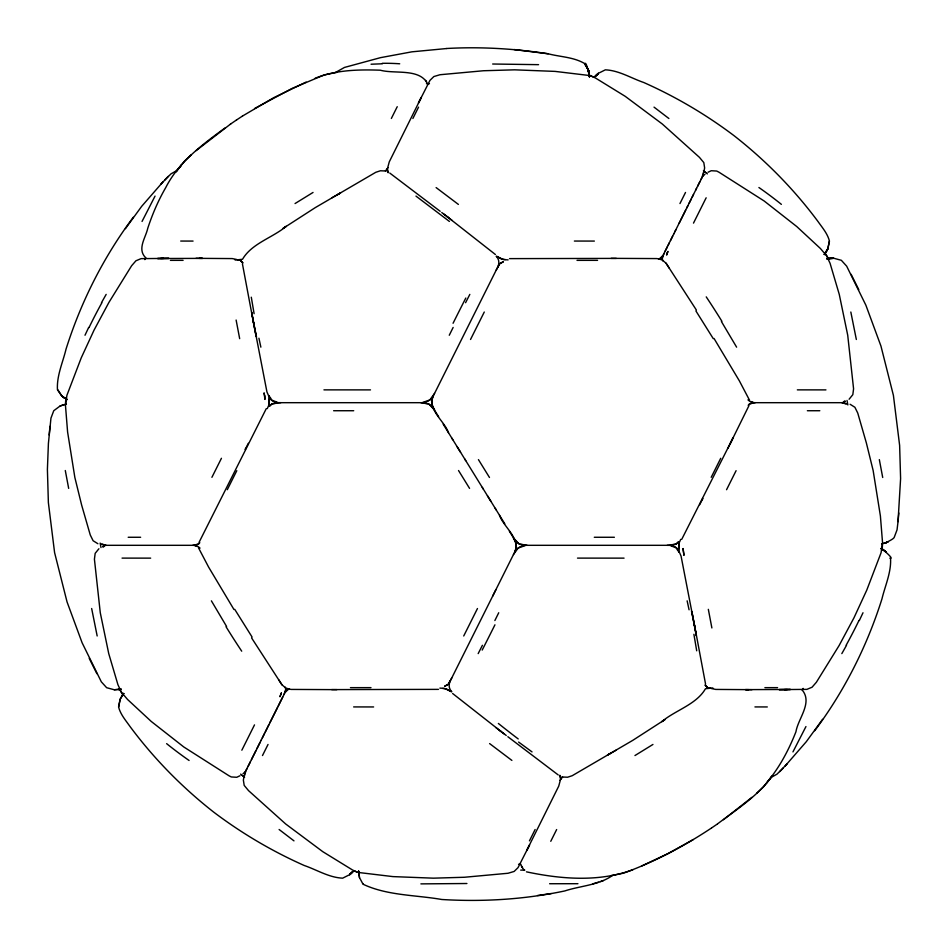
<?xml version="1.0" encoding="UTF-8"?>
<svg xmlns="http://www.w3.org/2000/svg" width="948" height="948" viewBox="0 0 948 948"><rect width="100%" height="100%" fill="white"/><g stroke="black" fill="none" stroke-linecap="round" stroke-linejoin="round"><path stroke-width="1.42" d="M358.794 873.262L358.664 871.176L359.493 877.599L363.037 884.223C387.341 895.706 415.757 894.936 441.827 899.498C483.018 901.986 524.434 899.474 564.842 890.93C580.354 885.823 598.496 885.254 612.183 875.691M65.412 404.571L65.779 399.499M882.221 548.501L882.588 543.429M358.664 871.176L359.482 877.647M64.286 404.559L60.127 405.981L53.752 410.721L50.955 418.151L48.407 443.439L47.4 469.426L48.372 502.582L54.593 552.625L67.047 601.933L82.109 642.768L101.318 681.813L106.65 687.703L114.293 689.765L121.06 689.184L114.329 689.753M883.785 543.429L887.826 542.019C877.836 545.906 893.514 539.933 894.248 537.279L897.045 529.849L898.029 521.649L900.6 478.574L899.628 445.418L893.407 395.375L880.953 346.067L865.891 305.232L846.683 266.187L841.35 260.297L833.707 258.235L826.94 258.816L833.671 258.247M49.178 435.002L49.971 426.351M898.029 521.649L898.822 512.998M268.983 404.725L269.279 396.572M679.017 543.275L678.721 551.428M584.845 64.144L588.53 70.342L589.36 76.67L588.518 70.365L584.975 63.753C573.943 57.01 560.386 56.999 548.145 53.775C514.539 48.644 480.518 46.582 446.555 48.502M352.798 871.71L349.717 874.625L342.655 878.168C328.956 877.552 316.916 869.837 304.225 865.488C272.206 851.257 241.918 833.422 213.952 812.317C182.289 787.551 153.896 758.673 129.935 726.393C125.598 720.231 120.503 714.46 118.583 706.995L120.147 699.245L123.69 693.45M118.654 706.947L120.147 699.245L122.091 695.631M598.283 73.387L595.107 76.492L598.283 73.375L605.345 69.832C619.044 70.448 631.084 78.163 643.775 82.512C675.794 96.743 706.082 114.578 734.048 135.683C765.711 160.449 794.104 189.327 818.065 221.607C822.402 227.769 827.497 233.54 829.417 241.005L827.853 248.755L824.31 254.55M829.417 241.005L827.853 248.755L824.393 254.467L825.495 252.82M388.443 172.607L387.412 168.791L389.261 161.883L421.315 97.419L418.459 102.977L419.822 100.275M559.557 775.393L560.588 779.209L558.739 786.117L526.685 850.581L529.541 845.024L528.178 847.725M243.944 777.111L243.363 780.05L244.193 785.394L248.554 790.644L285.692 823.99L322.782 851.671L353.367 870.501L358.083 872.433L392.91 876.604L433.402 878.168L464.496 877.255L508.045 873.262L514.148 871.449L518.011 867.657L528.036 847.974M704.056 170.889L704.637 167.95L703.807 162.606L699.446 157.356L662.308 124.01L625.218 96.329L594.633 77.499L589.917 75.567L555.09 71.396L514.598 69.832L483.504 70.745L439.955 74.738L433.852 76.551L429.989 80.343L419.964 100.026M244.655 775.405L245.876 770.783L252.393 757.748M703.345 172.595L702.124 177.217L695.607 190.252M584.975 63.753L584.75 64.428M432.726 397.082L431.636 400.826L431.956 404.938L434.563 409.844M363.179 883.773L363.226 883.619M515.025 551.428C520.132 537.729 503.542 526.993 499.478 515.226M244.537 774.125L245.413 772.039M702.587 175.961L703.463 173.875M142.046 221.441L155.045 196.094M805.954 726.559L792.955 751.906M267.277 408.624L268.924 404.938L269.374 397.082M680.723 539.376L679.076 543.062L678.626 550.918M85 335.248L88.674 327.451M859.326 620.549L863 612.752M199.044 542.375L266.258 408.671M748.956 405.626L727.874 448.38M730.233 443.628L733.029 437.893L681.742 539.329M391.358 118.453L397.236 106.697M241.847 750.2L254.502 724.876M706.153 197.8L693.498 223.124M556.642 829.547L550.764 841.303M412.878 118.5L418.554 107.136M535.122 829.5L529.446 840.864M211.914 477.318L221.441 458.287M736.086 470.682L726.559 489.713M227.283 489.713L236.799 470.682M720.717 458.287L711.201 477.318M449.269 335.248L453.132 327.451M494.868 620.549L498.731 612.752M264.528 733.468L262.335 737.852M267.739 727.045L268.794 724.936M277.539 707.457L272.123 718.276M282.705 697.112L278.368 705.774M262.489 755.544L268.035 744.453M470.528 339.479L484.274 312.022M477.472 608.521L463.726 635.978M685.511 192.456L679.965 203.547M670.461 240.543L672.653 236.171M679.206 223.064L680.261 220.955M684.575 212.316L680.593 220.292M667.451 246.563L663.209 255.071L659.701 259.029M689.054 203.37L693.498 194.482M144.866 259.622L145.885 257.583M245.793 448.321L245.188 449.53L248.317 443.297M247.108 768.307L244.916 772.478A11.412 5.996 58.3 0 1 243.032 773.627M250.414 761.706L248.163 766.185M251.469 759.585L254.502 753.518M265.369 731.785L267.407 727.709M284.044 694.446L285.704 689.611L285.36 687.193M252.524 757.476L261.245 740.033M260.984 740.566L271.839 718.857M256.908 748.707L260.096 742.331M269.836 722.85L284.791 692.929L288.299 688.971M254.739 753.044L255.83 750.875M692.17 197.125L696.531 188.415M699.837 181.815L697.586 186.294M673.744 233.978L682.359 216.748M682.631 216.215L685.665 210.148M686.755 207.968L687.904 205.669M492.616 596.245L495.911 589.656M663.956 253.554L662.297 258.389L662.64 260.807M665.022 251.433L673.945 233.587M668.269 244.94L669.371 242.735M674.81 231.857L675.877 229.724M684.883 211.7L691.282 198.914M700.892 179.693L703.084 175.522A11.412 5.996 58.3 0 1 704.968 174.373M702.207 499.679L702.812 498.47L699.683 504.703M802.115 690.417L803.134 688.378M465.587 302.696L469.829 294.39M478.171 653.61L482.414 645.304M497.7 267.372L499.572 263.876L503.364 261.648M450.3 680.628L448.428 684.124L444.636 686.352M496.266 270.002L499.821 263.556L503.341 261.814M451.734 677.998L448.179 684.444L444.659 686.186M101.483 302.696L106.164 294.39M841.836 653.61L846.517 645.304M386.594 169.941L387.981 167.618M560.019 780.382L561.406 778.059M122.505 695.18L123.678 693.474L122.185 695.524M123.655 693.486L122.387 695.311M125.409 228.681L141.714 206.285L162.985 181.862M785.015 766.138L806.286 741.715L822.591 719.319M133.277 217.282C103.557 257.015 80.959 301.831 66.04 349.113C62.817 362.527 56.584 375.787 57.461 389.794L61.727 395.909L65.282 398.456M814.723 730.718C844.443 690.985 867.041 646.169 881.96 598.887C885.183 585.461 891.428 572.213 890.539 558.206C895.09 558.941 872.042 540.763 886.096 552.056L883.074 549.662M434.528 393.456L429.871 399.926L422.038 402.687L280.098 402.687L272.337 403.658L269.066 406.147M513.472 554.544L518.129 548.074L525.962 545.313L667.902 545.313L675.663 544.342L678.934 541.853M176.684 170.913L184.564 161.053L191.318 154.714M771.317 777.087L763.436 786.947L756.682 793.286M768.875 780.086C780.465 765.605 789.174 748.991 795.941 731.761C798.121 718.572 812.353 703.333 802.731 690.677M766.553 782.989L772.075 776.068C757.95 796 736.75 809.331 717.553 823.871M285.395 691.732L289.081 688.805M662.605 256.268L658.919 259.195M270.038 405.969L271.614 404.049L276.84 403.137M677.962 542.031L676.386 543.951L671.16 544.863M176.506 170.77L170.984 173.863L160.757 184.232M771.494 777.23L777.016 774.137L787.243 763.768M164.597 180.132L168.234 176.375M783.404 767.868L779.766 771.625M385.398 170.83L387.376 168.791M702.61 176.245L704.174 174.645M243.826 773.355L245.39 771.755M560.624 779.209L562.602 777.17M199.815 542.683L198.156 544.342L193.167 545.313L105.441 545.313L103.131 547.15M748.185 405.317L749.844 403.658L754.833 402.687L842.559 402.687L844.869 400.85M349.717 874.613L352.739 871.769L349.812 874.459M595.285 76.207L598.259 73.411M98.9 548.762L95.179 553.336L94.421 559.19L100.275 612.752L108.736 653.61L117.931 684.705L121.486 692.336L127.553 699.47L151.23 721.44L183.829 747L229.025 775.796L231.3 776.957L236.751 777.277L239.986 775.748M849.1 399.238L852.821 394.664L853.579 388.81L847.725 335.248L839.264 294.39L830.069 263.295L826.514 255.664L820.447 248.53L796.77 226.56L764.171 201L718.975 172.204L716.7 171.043L711.249 170.723L708.014 172.252M196.141 150.625L230.743 123.915M751.859 797.375L723.466 819.688M224.949 128.016C202.279 144.617 178.817 161.918 165.746 187.586C158.28 200.443 152.391 214.177 147.758 228.29C145.779 237.545 137.116 248.72 145.269 257.323M230.447 124.129L236.609 119.922M711.593 827.948L717.257 824.085M335.77 72.321L344.456 67.438L380.48 57.662L411.87 51.832L446.567 48.538M236.407 120.052L242.522 116.035M711.391 828.078C684.101 846.185 654.914 861.673 624.14 872.93M242.439 116.083L273.569 97.763L306.121 82.085M295.053 203.547L313.041 192.456M652.947 744.453L634.959 755.544M235.128 260.048L242.51 259.278C251.753 243.387 272.443 237.841 286.225 226.323L283.037 228.421L315.269 207.624L375.799 172.287L380.432 170.77L386.014 171.019M712.872 687.952L705.49 688.722C696.294 704.648 675.474 710.099 661.775 721.677L664.963 719.579L632.731 740.376L572.201 775.713L567.568 777.23L561.986 776.981M254.585 108.522L292.126 88.413L323.861 75.07M693.296 839.561L668.044 853.591L641.879 865.915M337.097 194.885L340.557 192.93L331.907 197.8M610.903 753.115L607.443 755.07L616.093 750.2M315.115 78.257C335.663 69.962 358.498 69.417 380.349 70.211C394.463 74.134 419.146 68.209 427.216 83.163M632.885 869.743C598.982 882.244 561.169 879.211 526.46 871.84M60.127 405.981L66.431 404.038M887.873 542.019L881.569 543.962M600.428 881.557L603.461 880.585M829.275 258.46L827.023 258.792L828.931 258.555M118.583 689.587L120.894 689.232L118.796 689.516M593.081 883.761L595.356 883.086M596.209 882.837L598.472 882.161M194.85 544.981L198.677 543.951M749.323 404.049L753.15 403.019M829.038 258.531L826.976 258.804M118.879 689.492L121.024 689.196M325.081 74.726L336.919 72.344M622.919 873.274L611.081 875.656M537.528 895.505L551.238 893.549M577.936 883.702L549.615 883.737M371.059 64.227L382.399 63.777M466.914 883.512L420.888 883.88M492.664 64.014L538.559 64.665M163.601 258.413L157.546 258.531L202.576 258.377L196.046 258.306M784.399 689.587L790.454 689.469L745.424 689.623L751.954 689.694M509.526 258.626L616.319 258.401M438.474 689.374L331.681 689.599M180.701 241.053L193.06 241.076M160.662 258.472L168.72 258.389M787.338 689.528L779.28 689.611M767.299 706.947L754.94 706.924M170.415 260.356L183.106 260.344M797.339 389.865L825.945 389.889M150.661 558.135L122.055 558.111M777.585 687.644L764.894 687.655M574.381 241.053L594.36 241.076M168.898 258.389L141.11 258.626L135.943 260.771L131.618 265.748L108.925 302.4L94.018 330.2L81.22 357.906L66.917 395.292L65.459 405.317L67.604 432.051L74.856 477.484L81.658 505.142L90.261 534.968L93.105 540.727L97.905 543.737M577.012 260.356L597.548 260.344M323.943 389.865L370.49 389.889M624.057 558.135L577.51 558.111M370.988 687.644L350.452 687.655M779.102 689.611L806.89 689.374L812.057 687.229L816.382 682.252L839.075 645.6L853.982 617.8L866.78 590.094L881.083 552.708L882.541 542.683L880.396 515.949L873.144 470.516L866.342 442.858L857.739 413.032L854.895 407.273L850.095 404.263M373.619 706.947L353.64 706.924M807.364 410.733L819.807 410.733M140.636 537.267L128.193 537.267M426.458 83.732L429.444 83.732M333.625 410.733L353.711 410.733M614.375 537.267L594.289 537.267M518.556 864.268L520.831 864.268M520.689 870.122L524.813 870.122M199.317 258.354L232.272 258.579L236.644 259.479M748.683 689.646L715.728 689.421L711.356 688.521M611.164 258.354L657.011 258.579L662.024 259.835L666.065 263.212L696.377 310.043M336.836 689.646L290.989 689.421L285.976 688.165L281.935 684.788L251.623 637.957M280.762 402.687L276.899 402.592A11.412 9.705 -31.5 0 1 269.102 395.636M667.238 545.313L671.101 545.408A11.412 9.705 -31.5 0 1 678.898 552.364M755.236 402.687L752.807 402.592A11.423 6.02 58.3 0 1 747.96 399.878M192.764 545.313L195.193 545.408A11.423 6.02 58.3 0 1 200.04 548.122M237.735 260.048L240.318 260.167L242.925 262.952M710.265 687.952L707.682 687.833L705.075 685.049M508.14 259.882L503.72 259.645L496.302 256.268M439.86 688.118L444.28 688.355L451.698 691.732M65.128 398.397L61.75 395.92L57.923 389.865M514.077 49.545L548.145 53.775M422.903 403.007L428.152 403.658L431.707 406.147L434.196 409.595M525.097 544.993L519.848 544.342L516.293 541.853L513.804 538.405M505.32 259.539L501.433 259.029L496.965 256.387M442.68 688.461L446.567 688.971L451.035 691.613M889.911 558.111L890.077 558.135M420.924 402.687L428.923 404.049L434.338 409.82L438.604 416.729M527.076 545.313L519.077 543.951L513.662 538.18L509.396 531.271M842.642 402.924L846.149 403.658M101.851 544.342L105.358 545.076M882.718 549.544L886.072 552.056M841.871 402.687L846.552 404.049M101.448 543.951L106.129 545.313M64.997 398.361L61.928 395.944M670.829 545.775L676.659 548.074L677.713 550.658M277.172 402.225L271.341 399.926L270.287 397.342M591.054 75.935L594.384 77.487M353.616 870.513L356.946 872.065M751.468 401.585L753.743 402.687M194.257 545.313L196.532 546.415M415.971 196.094L449.411 221.441M532.029 751.906L518.603 742.059M436.116 187.586L458.394 204.413M511.884 760.415L489.606 743.587M654.025 107.136L668.885 118.5M293.975 840.864L279.115 829.5M389.794 173.069L440.156 211.286M558.206 774.931L507.844 736.715M446.946 216.499L495.401 254.514M452.599 693.486L501.054 731.5M704.068 171.339L707.398 173.875M61.75 395.92L64.926 398.338M240.602 774.125L243.932 776.661M703.392 170.83L705.715 172.595M441.744 212.506L452.125 220.457M506.256 735.494L495.875 727.543M242.285 775.405L244.608 777.17M443.557 213.881L448.57 217.732M499.43 730.268L504.443 734.119M240.721 260.937L242.688 262.691M705.312 685.309L707.279 687.063M520.784 864.837L524.161 870.371M666.065 263.212L669.252 268.166M695.903 310.932L713.275 338.661M252.097 637.068L234.725 609.339M278.748 679.835L281.935 684.788M478.432 459.614L489.476 477.484M448.523 432.774C444.458 421.007 427.868 410.271 432.975 396.572L497.712 267.099A11.412 9.705 -31.7 0 0 496.432 256.481M451.793 438.083L460.562 452.267M464.674 458.903L483.326 489.097M487.438 495.733L496.207 509.917M469.568 488.386L458.524 470.516M443.19 424.159L452.812 439.718M457.055 446.579L465.729 460.61M482.271 487.391L490.946 501.421M495.188 508.282L504.81 523.841M721.404 321.514L736.608 347.158M714.034 338.472L739.369 380.871L749.607 400.364M233.966 609.528L208.631 567.129L198.393 547.636M226.596 626.486L211.392 600.842M825.684 254.052L828.173 258.14M119.827 689.86L122.316 693.948M425.711 80.379L426.493 81.848M521.507 866.152L522.289 867.621M513.437 538.156L516.044 543.062L516.364 547.174L515.274 550.918L450.288 680.901A11.412 9.705 -31.7 0 0 451.568 691.519M851.091 274.304L858.781 289.626M89.219 658.374L96.909 673.696M268.794 396.181L266.945 391.962L251.67 313.018L252.002 314.89M679.206 551.819L681.055 556.038L696.33 634.982L694.374 624.625L694.754 626.557M560.138 775.405L560.825 778.059M387.175 169.941L387.862 172.595M589.229 74.525L589.336 76.8L588.376 70.839L588.992 75.058M850.83 312.022L856.34 339.479M97.17 635.978L91.66 608.521M687.134 600.842L689.077 609.801M258.923 338.199L260.866 347.158M879.329 459.614L882.707 477.484M68.671 488.386L65.294 470.516M708.334 609.339L711.877 627.955M239.666 338.661L236.123 320.045M253.246 321.443L253.626 323.375L242.415 263.805M693.995 622.528L691.922 611.78M254.005 325.472L256.079 336.22M847.002 400.435L847.856 404.938M589.265 74.264L588.518 70.353L584.952 63.812C586.35 59.155 592.358 88.757 588.507 70.425L588.957 74.11M705.585 684.195L695.998 633.11M100.144 543.062L100.998 547.565M693.9 634.307L696.709 650.802M254.1 313.693L251.291 297.198M588.447 70.602L589.016 74.963M588.495 70.436L588.945 74.157M589.206 74.714L589.336 76.788M358.782 873.392L358.664 871.212L358.771 873.464M285.656 688.39A11.412 6.008 58.2 0 1 285.443 691.436M102.716 546.593A11.412 5.996 58.3 0 1 104.588 545.408M241.704 651.169A551.428 363.404 58.3 0 1 226.074 626.806M691.495 611.176A536.592 224.463 63.8 0 1 696.27 635.835M494.939 624.815A541.829 80.509 -66.2 0 1 482.2 650.067M518.212 738.93A534.66 212.542 51.9 0 1 498.375 723.466M858.995 620.43A542.232 490.471 -19.8 0 1 846.185 645.161M514.551 552.376A11.412 9.693 -31.7 0 1 524.493 545.42M189.09 760.486A528.024 439.967 -23.1 0 1 166.623 743.647M256.505 336.824A536.627 224.51 63.8 0 1 251.73 312.165M453.061 323.28A541.794 80.497 -66.2 0 1 465.8 298.039M89.017 327.581A542.185 490.436 -19.8 0 1 101.827 302.839M433.449 395.624A11.412 9.693 -31.7 0 1 423.507 402.58M662.344 259.61A11.412 6.008 58.2 0 1 662.557 256.564M845.284 401.407A11.412 5.996 58.3 0 1 843.412 402.592M706.236 296.878A551.428 363.333 58.3 0 1 721.866 321.23M382.269 63.315A544.484 304.912 68.5 0 1 399.712 63.789M758.91 187.514A528.024 439.967 -23.1 0 1 781.377 204.353M281.414 692.917L279.992 696.602L281.414 692.917M667.131 253.069L666.586 255.083L668.008 251.398L667.131 253.069M827.711 248.874L825.874 252.405L827.782 248.814M825.554 252.749L824.345 254.514L825.566 252.737M179.125 167.915L175.925 171.932L181.447 165.011L179.125 167.915M352.692 871.805L349.741 874.589L352.692 871.816M598.188 73.541L595.285 76.219L598.141 73.636M829.524 258.377L833.446 258.354L829.524 258.377M882.588 549.496L880.799 548.454L882.517 549.473M67.201 399.546L65.412 398.504L67.225 399.546M683.946 555.137L683.034 548.584L683.946 555.137M264.729 395.98L264.054 392.863L264.966 399.416L264.729 395.98"/></g></svg>
